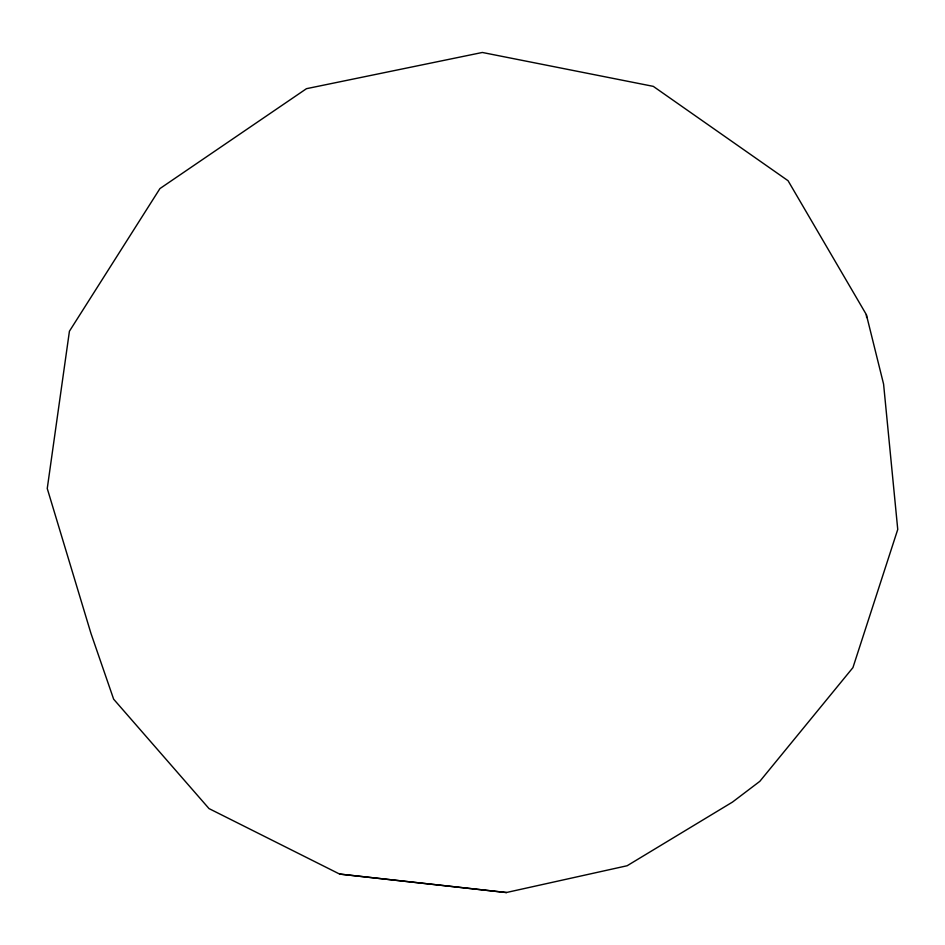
<?xml version="1.0" encoding="UTF-8"?>
<svg xmlns="http://www.w3.org/2000/svg" width="945" height="945" viewBox="0 0 945 945"><rect width="100%" height="100%" fill="white"/><g stroke="black" fill="none" stroke-linecap="round" stroke-linejoin="round"><path stroke-width="1.42" d="M506.343 892.529L627.126 865.75L732.481 802.081L759.815 781.35L852.933 667.619L897.75 529.436L883.587 384.119L866.341 314.602L788.047 180.708L653.29 86.361L482.34 52.471L306.487 88.676L159.941 188.575L69.422 331.234L47.25 488.506L90.968 633.433L113.648 699.182L209.01 808.589L339.633 874.078L506.343 892.529L339.633 874.078M866.341 314.602L866.636 317.52"/></g></svg>
